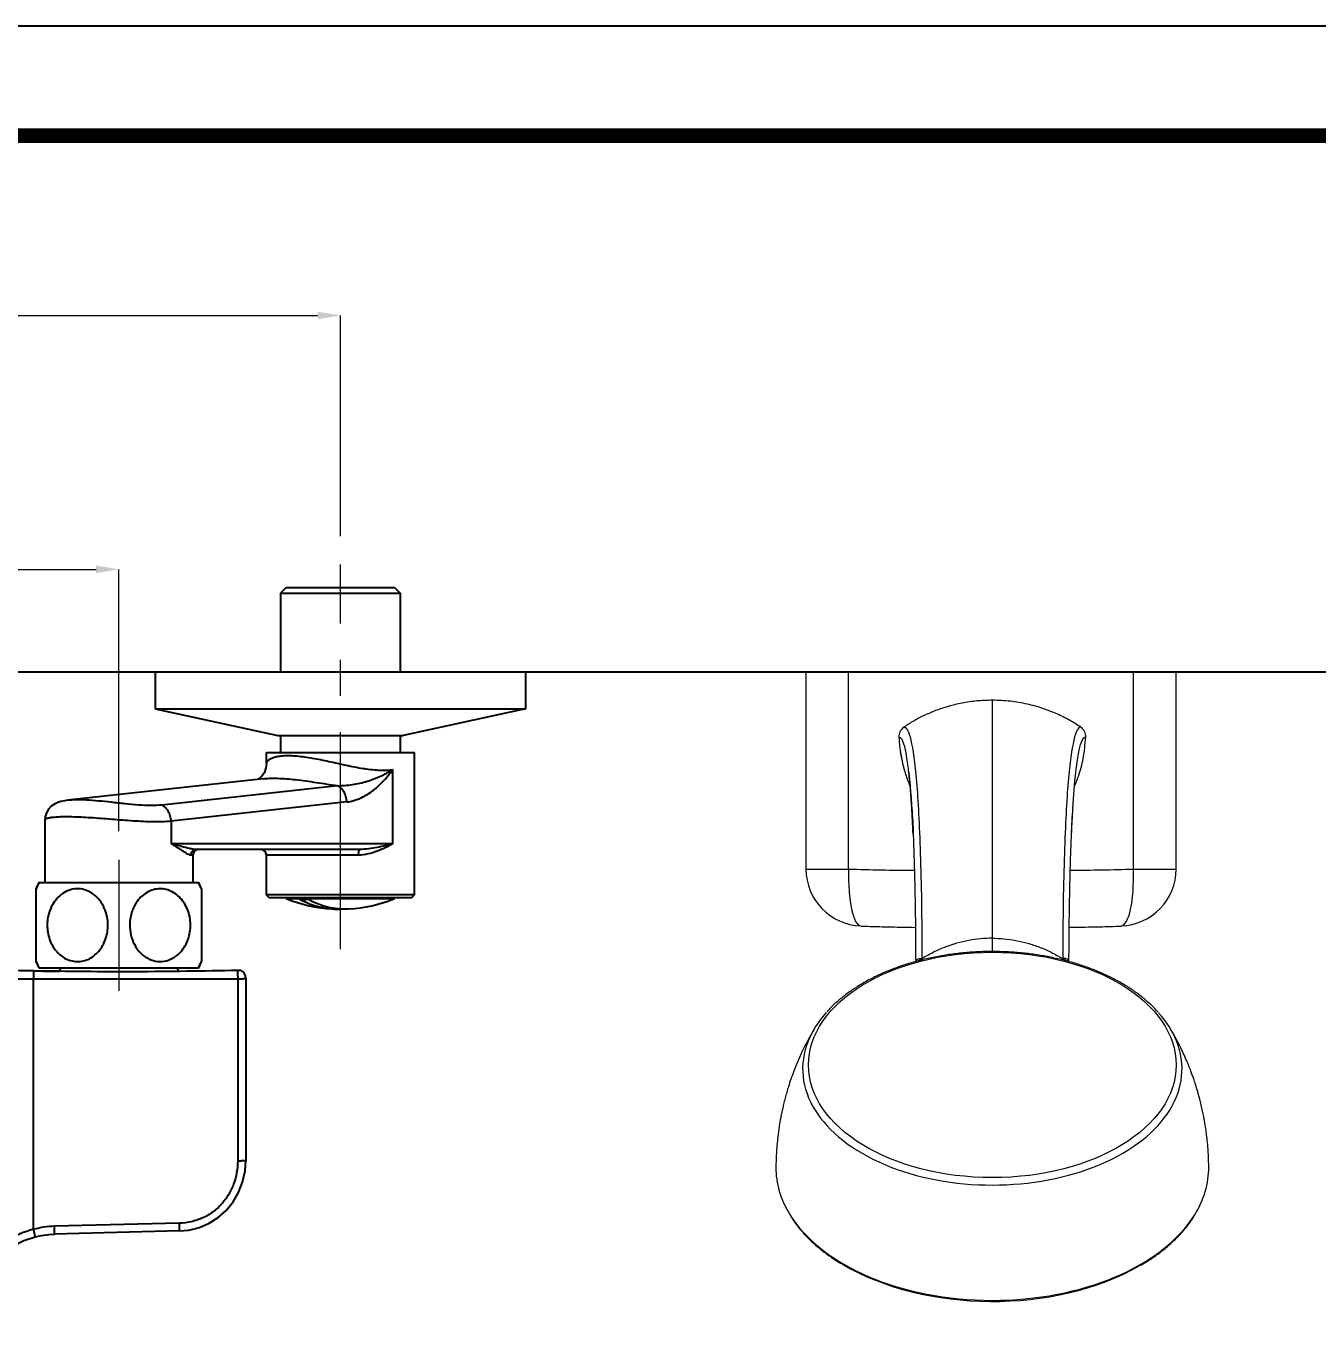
# Model space of a CAD drawing. Extents: x 0 to 1128, y 0 to 827.
# Drawn here: x 302 to 528.7, y 596.2 to 826.8 of the extents above; entities that cross this region are included whole.
import ezdxf

# ---------------------------------------------------------------- set-up
doc = ezdxf.new("R2010")
doc.units = 0
doc.header["$LTSCALE"] = 4
doc.header["$MEASUREMENT"] = 0
doc.header["$PDMODE"] = 3
doc.header["$PDSIZE"] = -10
doc.linetypes.add('CENTER2', pattern=[28.575, 19.05, -3.175, 3.175, -3.175])
doc.layers.get('0').update_dxf_attribs({"linetype": 'CONTINUOUS'})
doc.layers.get('DEFPOINTS').update_dxf_attribs({"linetype": 'CONTINUOUS'})
doc.layers.add('1', color=7, linetype='CONTINUOUS')
doc.layers.add('DEF_LAYER_ASSEM_MEMBER', color=7, linetype='CONTINUOUS')
doc.layers.add('Cneter', color=1, linetype='CENTER2', lineweight=13)
doc.styles.add('Daelim Dimension', font='')
doc.styles.get('Daelim Dimension').set_extended_font_data('나눔고딕')
doc.dimstyles.new('DEFAULT', dxfattribs={"dimscale": 2, "dimtxt": 2, "dimasz": 2, "dimexe": 0, "dimexo": 2, "dimgap": 1, "dimtad": 1, "dimdec": 1, "dimzin": 9, "dimdsep": 46, "dimtxsty": 'Daelim Dimension', "dimcen": 0.5, "dimclrd": 252, "dimclre": 252, "dimclrt": 3, "dimadec": 1, "dimazin": 0, "dimtfac": 1, "dimtdec": 1, "dimtix": 1, "dimtmove": 0, "dimatfit": 3, "dimfxl": 1, "dimtolj": 1, "dimtzin": 1, "dimlwd": 9, "dimlwe": 9, "dimarcsym": 0})

# ---------------------------------------------------------------- blocks, each defined once
blk = doc.blocks.new('*D0')
at = {"color": 5, "lineweight": 9, "ltscale": 0.5, "transparency": 16777216}
for p, q in [((208.23, 685.47), (208.23, 731.44)), ((212.23, 731.44), (314.23, 731.44)), ((318.23, 685.47), (318.23, 731.44))]:
    blk.add_line(p, q, dxfattribs=at)
at = {"color": 5, "ltscale": 0.5, "transparency": 16777216}
for points in [[(212.23, 732.11), (212.23, 730.78), (208.23, 731.44)], [(314.23, 732.11), (314.23, 730.78), (318.23, 731.44)]]:
    blk.add_solid(points, dxfattribs=at)
at = {"layer": 'DEFPOINTS', "color": 0, "ltscale": 0.5, "transparency": 16777216}
for p in [(318.23, 731.44), (208.23, 681.47), (318.23, 681.47)]:
    blk.add_point(p, dxfattribs=at)
at = {"color": 7, "ltscale": 0.5, "transparency": 16777216, "insert": (263.23, 744.26), "char_height": 10, "attachment_point": 2, "style": 'Daelim Dimension'}
blk.add_mtext('\\A1;110', dxfattribs=at)
blk = doc.blocks.new('*D1')
at = {"color": 5, "lineweight": 9, "ltscale": 0.5, "transparency": 16777216}
for p, q in [((169.34, 737.27), (169.34, 776.02)), ((173.34, 776.02), (353.12, 776.02)), ((357.12, 737.27), (357.12, 776.02))]:
    blk.add_line(p, q, dxfattribs=at)
at = {"color": 5, "ltscale": 0.5, "transparency": 16777216}
for points in [[(173.34, 776.68), (173.34, 775.35), (169.34, 776.02)], [(353.12, 776.68), (353.12, 775.35), (357.12, 776.02)]]:
    blk.add_solid(points, dxfattribs=at)
at = {"layer": 'DEFPOINTS', "color": 0, "ltscale": 0.5, "transparency": 16777216}
for p in [(357.12, 776.02), (169.34, 733.27), (357.12, 733.27)]:
    blk.add_point(p, dxfattribs=at)
at = {"color": 7, "ltscale": 0.5, "transparency": 16777216, "insert": (263.23, 788.91), "char_height": 10, "attachment_point": 2, "style": 'Daelim Dimension'}
blk.add_mtext('\\A1;150~210', dxfattribs=at)

msp = doc.modelspace()

# ---------------------------------------------------------------- linework, layer by layer
at = {"ltscale": 0.5}
msp.add_line((107.96, 713.47), (816.87, 713.47), dxfattribs=at)
msp.add_lwpolyline([(0, 0), (1128.4, 0), (1128.4, 826.8), (0, 826.8)], close=True, dxfattribs=at)
at = {"color": 5, "linetype": 'ByBlock', "lineweight": 200, "const_width": 2.6}
msp.add_lwpolyline([(18.14, 35.4), (1110.14, 35.4), (1110.14, 807.6), (18.14, 807.6)], close=True, dxfattribs=at)
at = {"layer": '1', "color": 7, "linetype": 'Continuous', "lineweight": 18}
for p, q in [((438.85, 713.47), (438.85, 678.82)), ((446.35, 713.47), (438.85, 713.47)), ((496.35, 713.47), (446.35, 713.47)), ((503.85, 713.47), (496.35, 713.47)), ((503.85, 678.82), (503.85, 713.47))]:
    msp.add_line(p, q, dxfattribs=at)
at = {"layer": '1', "color": 7, "linetype": 'Continuous', "lineweight": 13}
for p, q in [((446.35, 678.82), (446.35, 713.47)), ((496.35, 678.82), (496.35, 713.47)), ((438.85, 678.82), (446.35, 678.82)), ((496.35, 678.82), (503.85, 678.82))]:
    msp.add_line(p, q, dxfattribs=at)
at = {"layer": '1', "color": 7, "linetype": 'Continuous', "lineweight": 18}
for centre, start, end in [((448.85, 678.82), 180, 268.0491), ((493.85, 678.82), 271.9509, 0)]:
    msp.add_arc(centre, 10, start, end, dxfattribs=at)
for centre, major_axis, ratio, start_param, end_param in [((456.67, 702.07), (1.5, 0.07), 0.010727, 2.977137, 3.179895), ((456.39, 663.4), (1.74, -0.99), 0.684175, 0.129436, 0.316805), ((486.77, 663.4), (-1.74, -0.99), 0.684175, 5.96638, 6.260639), ((471.58, 643.75), (33.3, 0), 0.612907, 2.637433, 2.901057), ((471.58, 643.75), (33.3, 0), 0.612907, 0.241768, 0.50179), ((471.58, 626.38), (-38, 0), 0.612907, 6.278701, 6.642681), ((471.58, 626.38), (-38, 0), 0.612907, 2.778809, 3.146077), ((471.58, 626.01), (37.7, 0), 0.612907, 3.941186, 5.464289)]:
    msp.add_ellipse(centre, major_axis=major_axis, ratio=ratio, start_param=start_param, end_param=end_param, dxfattribs=at)
at = {"layer": '1', "color": 7, "linetype": 'Continuous', "lineweight": 13}
for centre, major_axis, ratio, start_param, end_param in [((448.85, 678.82), (-0.34, -9.99), 0.249864, 4.720899, 6.283961), ((493.85, 678.82), (0.34, -9.99), 0.249864, 6.282755, 7.845471), ((471.58, 643.75), (33.3, 0), 0.612907, 2.901057, 6.524954), ((471.58, 626.38), (-38, 0), 0.612907, 0.359496, 2.77881)]:
    msp.add_ellipse(centre, major_axis=major_axis, ratio=ratio, start_param=start_param, end_param=end_param, dxfattribs=at)
msp.add_ellipse((471.58, 644.43), major_axis=(32.28, 0), ratio=0.612907, dxfattribs=at)
at = {"layer": '1', "color": 7, "linetype": 'Continuous', "lineweight": 18}
for points, knots in [([(471.58, 708.46), (470.67, 708.44), (468.88, 708.39), (466.3, 708), (463.88, 707.42), (461.65, 706.68), (459.6, 705.8), (457.74, 704.83), (456.6, 704.1), (456.05, 703.75)], [0, 0, 0, 0, 0.166314, 0.324879, 0.475645, 0.618567, 0.753616, 0.880766, 1, 1, 1, 1]), ([(471.58, 666.68), (471.58, 668.51), (471.58, 672.07), (471.58, 677.05), (471.58, 681.68), (471.58, 685.94), (471.58, 691.11), (471.58, 695.48), (471.58, 699.04), (471.58, 701.32), (471.58, 703.26), (471.58, 704.92), (471.58, 706.3), (471.58, 707.4), (471.58, 708.14), (471.58, 708.4), (471.58, 708.46)], [0, 0, 0, 0, 0.066499, 0.133873, 0.201247, 0.268621, 0.335995, 0.470742, 0.538116, 0.60549, 0.672864, 0.740238, 0.807612, 0.874986, 0.94236, 1, 1, 1, 1]), ([(487.1, 703.75), (486.46, 704.16), (485.11, 705.02), (482.88, 706.12), (480.41, 707.08), (477.67, 707.84), (474.7, 708.36), (472.64, 708.43), (471.58, 708.46)], [0, 0, 0, 0, 0.139879, 0.290529, 0.451919, 0.624003, 0.806723, 1, 1, 1, 1]), ([(456.05, 703.75), (456.92, 703.81), (457.71, 700.79), (458.54, 690.83), (458.76, 686.64), (459.1, 676.32), (459.21, 670.2), (459.23, 663.1)], [0, 0, 0, 0, 0.5, 0.5, 0.75, 0.75, 1, 1, 1, 1]), ([(487.1, 703.75), (486.24, 703.81), (485.45, 700.79), (484.62, 690.83), (484.39, 686.64), (484.06, 676.32), (483.95, 670.2), (483.93, 663.1)], [0, 0, 0, 0, 0.5, 0.5, 0.75, 0.75, 1, 1, 1, 1]), ([(455.17, 702), (455.24, 701.13), (455.36, 699.49), (455.82, 697.21), (456.42, 695.14), (456.92, 693.85), (457.21, 693.21)], [0, 0, 0, 0, 0.286827, 0.54299, 0.768573, 1, 1, 1, 1]), ([(485.93, 693.18), (486.22, 693.82), (486.86, 695.46), (487.66, 698.4), (487.87, 700.73), (487.98, 702)], [0, 0, 0, 0, 0.23015, 0.580554, 1, 1, 1, 1]), ([(455.39, 699.78), (455.42, 699.53), (455.59, 698.43), (455.98, 696.6), (456.59, 694.74), (456.99, 693.74), (457.13, 693.42)], [0, 0, 0, 0, 0.112698, 0.507102, 0.844775, 1, 1, 1, 1]), ([(456.91, 695.88), (456.91, 695.88), (456.91, 695.86), (456.94, 695.67), (456.95, 695.47), (456.98, 695.23), (457, 695), (457.03, 694.64), (457.08, 694.13), (457.15, 693.42), (457.22, 692.54), (457.32, 691.26), (457.45, 689.51), (457.58, 687.56), (457.69, 685.94), (457.71, 685.41), (457.7, 685.23), (457.7, 685.21)], [0, 0, 0, 0, 0.026784, 0.09911, 0.162528, 0.217559, 0.269817, 0.323993, 0.385891, 0.456366, 0.536028, 0.618935, 0.745406, 0.874136, 0.936699, 0.992041, 1, 1, 1, 1]), ([(486.23, 695.71), (486.23, 695.71), (486.24, 695.8), (486.25, 695.89), (486.24, 695.89), (486.24, 695.89)], [0, 0, 0, 0, 0.006517, 0.978273, 1, 1, 1, 1]), ([(457.43, 689.52), (457.47, 688.84), (457.57, 687.33), (457.7, 684.62), (457.8, 681.74), (457.88, 679.28), (457.93, 677.24), (457.97, 675.54), (458.01, 673.5), (458.05, 671.09), (458.09, 668.28), (458.11, 665.36), (458.12, 663.33), (458.12, 662.41)], [0, 0, 0, 0, 0.12306, 0.247351, 0.36681, 0.479661, 0.530538, 0.590261, 0.659449, 0.738095, 0.826174, 0.923628, 1, 1, 1, 1]), ([(457.66, 684.96), (457.63, 685.58), (457.57, 687.01), (457.5, 688.33), (457.45, 689.07)], [0, 0, 0, 0, 0.417635, 1, 1, 1, 1]), ([(485.03, 662.42), (485.04, 663.32), (485.04, 665.35), (485.07, 668.26), (485.11, 671.08), (485.15, 673.48), (485.19, 675.51), (485.22, 677.19), (485.26, 678.63), (485.3, 679.96), (485.36, 681.88), (485.45, 684.35), (485.58, 687.21), (485.68, 688.8), (485.73, 689.52)], [0, 0, 0, 0, 0.076137, 0.17341, 0.261349, 0.339896, 0.409026, 0.46775, 0.51783, 0.566607, 0.616664, 0.740984, 0.871038, 1, 1, 1, 1]), ([(448.51, 668.82), (449.59, 668.78), (452.03, 668.7), (455.23, 668.63), (457.35, 668.6), (458.08, 668.59)], [0, 0, 0, 0, 0.340258, 0.773675, 1, 1, 1, 1]), ([(485.08, 668.6), (485.48, 668.61), (487.28, 668.63), (490.33, 668.68), (492.96, 668.76), (494.19, 668.8)], [0, 0, 0, 0, 0.12956, 0.58937, 1, 1, 1, 1]), ([(471.58, 664.35), (471.13, 664.35), (469.84, 664.33), (467.71, 664.23), (465.2, 663.98), (462.73, 663.62), (460.31, 663.15), (457.95, 662.56), (455.67, 661.86), (453.48, 661.05), (451.39, 660.13), (449.42, 659.12), (447.57, 658.01), (445.85, 656.82), (444.3, 655.54), (443.19, 654.5), (442.65, 653.88), (442.53, 653.73)], [0, 0, 0, 0, 0.038104, 0.110167, 0.182254, 0.254361, 0.3265, 0.398677, 0.470903, 0.543182, 0.615518, 0.687911, 0.760352, 0.832823, 0.905277, 0.977656, 1, 1, 1, 1]), ([(500.68, 653.69), (500.31, 654.11), (499.47, 654.98), (498.04, 656.24), (496.4, 657.47), (494.62, 658.62), (492.7, 659.67), (490.67, 660.63), (488.52, 661.49), (486.28, 662.24), (483.96, 662.88), (481.57, 663.41), (479.12, 663.83), (476.63, 664.13), (474.11, 664.31), (472.42, 664.35), (471.58, 664.35)], [0, 0, 0, 0, 0.064172, 0.135912, 0.207856, 0.279922, 0.352047, 0.424181, 0.496294, 0.568373, 0.640414, 0.712417, 0.784387, 0.85633, 0.928255, 1, 1, 1, 1]), ([(458.25, 662.83), (458.29, 662.89), (458.35, 662.95), (458.48, 663.04), (458.6, 663.08), (458.7, 663.11), (458.74, 663.12), (458.83, 663.13), (458.85, 663.13), (459.11, 663.13), (459.21, 663.11), (459.23, 663.1)], [0, 0, 0, 0, 0.25, 0.25, 0.5, 0.5, 0.625, 0.625, 0.75, 0.75, 1, 1, 1, 1]), ([(459.23, 663.1), (459.2, 663.09), (459.18, 663.07), (459.13, 663.03), (459.09, 663), (459.05, 662.97), (459.04, 662.96), (459.02, 662.95), (459.02, 662.95), (458.93, 662.88), (458.85, 662.81), (458.76, 662.74)], [0, 0, 0, 0, 0.14507, 0.14507, 0.350264, 0.350264, 0.426266, 0.426266, 0.445266, 0.445266, 1, 1, 1, 1]), ([(440.28, 650.72), (439.55, 649.5), (438.32, 647.19), (436.9, 643.89), (435.94, 641.17), (435.38, 639.27), (435.04, 637.99), (434.83, 637.09), (434.61, 636.14), (434.39, 634.99), (434.13, 633.51), (433.87, 631.57), (433.65, 629.15), (433.59, 627.38), (433.58, 626.41)], [0, 0, 0, 0, 0.167641, 0.309131, 0.422696, 0.506692, 0.541795, 0.577986, 0.615261, 0.656643, 0.715072, 0.791926, 0.887013, 1, 1, 1, 1]), ([(509.58, 626.41), (509.57, 627.16), (509.53, 628.51), (509.41, 630.33), (509.26, 631.75), (509.09, 633.01), (508.88, 634.41), (508.54, 636.18), (508.12, 638.02), (507.67, 639.67), (507.28, 640.93), (506.89, 642.11), (506.37, 643.54), (505.59, 645.48), (504.43, 647.97), (503.45, 649.76), (502.88, 650.72)], [0, 0, 0, 0, 0.087346, 0.158901, 0.214456, 0.254081, 0.308623, 0.380228, 0.465919, 0.530244, 0.581349, 0.620955, 0.67698, 0.759089, 0.866966, 1, 1, 1, 1]), ([(436.07, 618.03), (436.25, 617.72), (436.77, 616.89), (437.78, 615.59), (439.1, 614.13), (440.59, 612.73), (442.24, 611.4), (443.78, 610.32), (444.81, 609.7), (445.19, 609.48)], [0, 0, 0, 0, 0.095358, 0.256817, 0.418534, 0.580451, 0.74251, 0.904658, 1, 1, 1, 1]), ([(497.45, 609.16), (497.51, 609.2), (498.24, 609.59), (499.55, 610.44), (501.32, 611.7), (502.93, 613.05), (504.39, 614.47), (505.67, 615.95), (506.55, 617.12), (506.95, 617.8), (507.04, 617.96)], [0, 0, 0, 0, 0.013851, 0.170486, 0.327134, 0.483769, 0.640358, 0.796856, 0.953207, 1, 1, 1, 1])]:
    msp.add_open_spline(points, degree=3, knots=knots, dxfattribs=at)
for points in [[(456.05, 703.75), (455.51, 703.38), (455.14, 702.65), (455.17, 702)], [(487.98, 702), (488.01, 702.65), (487.64, 703.38), (487.1, 703.75)], [(485.51, 685.22), (485.57, 686.65), (485.64, 687.99), (485.71, 689.23)], [(471.58, 664.43), (471.58, 665.19), (471.58, 665.94), (471.58, 666.68)], [(458.5, 662.67), (458.73, 662.83), (458.98, 662.97), (459.23, 663.1)], [(484.9, 662.83), (484.72, 663.11), (484.36, 663.17), (483.93, 663.1)], [(483.93, 663.1), (484.1, 662.99), (484.26, 662.87), (484.43, 662.75)], [(484.66, 662.67), (484.43, 662.83), (484.18, 662.97), (483.93, 663.1)]]:
    msp.add_open_spline(points, degree=3, dxfattribs=at)
at = {"layer": '1', "color": 7, "linetype": 'Continuous', "lineweight": 13}
for points, knots in [([(457.45, 689.07), (457.38, 690.31), (457.22, 692.77), (456.98, 695.37), (456.75, 697.32), (456.51, 698.94), (456.16, 700.57), (455.7, 701.77), (455.34, 701.92), (455.17, 702)], [0, 0, 0, 0, 0.140286, 0.299517, 0.381611, 0.486987, 0.634341, 0.826938, 1, 1, 1, 1]), ([(485.71, 689.23), (485.78, 690.41), (485.86, 691.51), (486.19, 695.76), (486.47, 698.11), (487.15, 701.23), (487.55, 702), (487.98, 702)], [0, 0, 0, 0, 0.134705, 0.134705, 0.567353, 0.567353, 1, 1, 1, 1]), ([(471.58, 666.68), (470.89, 666.66), (469.51, 666.62), (467.44, 666.32), (465.35, 665.83), (463.27, 665.14), (461.21, 664.24), (459.89, 663.49), (459.23, 663.1)], [0, 0, 0, 0, 0.157598, 0.318344, 0.482594, 0.650703, 0.823038, 1, 1, 1, 1]), ([(471.58, 666.68), (472.26, 666.66), (473.64, 666.62), (475.72, 666.32), (477.81, 665.83), (479.89, 665.14), (481.95, 664.24), (483.26, 663.49), (483.93, 663.1)], [0, 0, 0, 0, 0.157597, 0.318341, 0.482591, 0.6507, 0.823036, 1, 1, 1, 1]), ([(458.16, 662.62), (458.16, 662.63), (458.19, 662.71), (458.22, 662.77), (458.25, 662.83)], [0, 0, 0, 0, 0.142389, 1, 1, 1, 1])]:
    msp.add_open_spline(points, degree=3, knots=knots, dxfattribs=at)
for points in [[(446.35, 678.82), (450.18, 678.7), (454.03, 678.64), (457.9, 678.6)], [(485.27, 678.61), (489, 678.65), (492.69, 678.71), (496.35, 678.82)], [(459.23, 663.1), (459.23, 663.1), (459.23, 663.1), (459.23, 663.1)], [(483.93, 663.1), (483.93, 663.1), (483.93, 663.1), (483.93, 663.1)], [(485.04, 662.37), (485.03, 662.55), (484.98, 662.71), (484.9, 662.83)]]:
    msp.add_open_spline(points, degree=3, dxfattribs=at)
at = {"layer": 'Cneter', "lineweight": 5, "ltscale": 0.5}
for p, q in [((357.12, 664.77), (357.12, 732.27)), ((318.23, 680.47), (318.23, 657.47))]:
    msp.add_line(p, q, dxfattribs=at)
at = {"layer": 'DEF_LAYER_ASSEM_MEMBER', "color": 7, "linetype": 'Continuous'}
for p, q in [((347.62, 728.27), (346.62, 727.27)), ((346.62, 727.27), (346.62, 713.47)), ((346.62, 727.27), (367.62, 727.27)), ((347.62, 728.27), (366.62, 728.27)), ((366.62, 728.27), (367.62, 727.27)), ((367.62, 727.27), (367.62, 713.47)), ((324.62, 713.47), (324.62, 706.97)), ((324.62, 713.47), (389.62, 713.47)), ((389.62, 713.47), (389.62, 706.97)), ((324.62, 706.97), (389.62, 706.97)), ((324.62, 706.97), (346.12, 702.27)), ((389.62, 706.97), (368.12, 702.27)), ((346.12, 702.27), (368.12, 702.27)), ((346.62, 702.27), (346.62, 699.27)), ((367.62, 702.27), (367.62, 699.27)), ((344.12, 699.27), (370.12, 699.27)), ((344.12, 697.29), (344.12, 699.27)), ((370.12, 674.27), (370.12, 699.27)), ((344.12, 697.29), (344.12, 697.29)), ((343.56, 694.68), (309.27, 690.89)), ((343.54, 694.68), (343.54, 694.68)), ((309.25, 690.89), (309.25, 690.89)), ((305.23, 687.44), (305.23, 676.47)), ((331.23, 681.27), (331.23, 676.47)), ((360.51, 682.27), (331.81, 682.27)), ((344.12, 674.27), (344.12, 681.27)), ((303.73, 675.36), (304.23, 676.47)), ((304.23, 676.47), (332.23, 676.47)), ((332.73, 675.36), (332.23, 676.47)), ((303.73, 662.58), (303.73, 675.36)), ((332.73, 675.36), (332.73, 662.58)), ((370.12, 674.27), (344.12, 674.27)), ((344.62, 673.77), (344.12, 674.27)), ((369.62, 673.77), (344.62, 673.77)), ((347.62, 673.77), (347.62, 673.65)), ((347.62, 673.65), (366.62, 673.65)), ((366.62, 673.77), (366.62, 673.65)), ((369.62, 673.77), (370.12, 674.27)), ((304.23, 661.47), (303.73, 662.58)), ((332.23, 661.47), (332.73, 662.58)), ((304.23, 661.47), (332.23, 661.47)), ((308, 661.47), (307.83, 660.87)), ((328.46, 661.47), (328.63, 660.85)), ((340.51, 659.67), (340.51, 627.68)), ((328.86, 615.28), (306.9, 614.74))]:
    msp.add_line(p, q, dxfattribs=at)
at = {"layer": 'DEF_LAYER_ASSEM_MEMBER', "color": 9, "linetype": 'Continuous'}
for p, q in [((366.31, 683.27), (366.31, 696.28)), ((356.61, 693.46), (325.78, 690.06)), ((309.27, 690.89), (309.25, 690.89)), ((358.25, 690.61), (327.42, 687.21)), ((327.42, 687.21), (327.42, 683.27)), ((366.31, 683.27), (327.42, 683.27)), ((331.23, 681.27), (330.84, 681.27)), ((360.26, 681.27), (344.12, 681.27)), ((289.16, 659.54), (303.25, 659.54)), ((303.25, 659.54), (339.09, 659.54)), ((303.25, 615.57), (303.25, 659.54)), ((339.09, 659.54), (339.09, 627.55)), ((328.9, 616.65), (306.94, 616.11))]:
    msp.add_line(p, q, dxfattribs=at)
at = {"layer": 'DEF_LAYER_ASSEM_MEMBER', "color": 7, "linetype": 'Continuous'}
for points in [[(344.12, 697.29), (344.05, 696.59), (343.78, 695.79), (343.41, 695.2), (343.05, 694.81), (342.77, 694.59)], [(309.25, 690.89), (308.68, 690.81), (308.07, 690.68), (307.5, 690.51), (306.93, 690.24), (306.37, 689.86), (305.88, 689.35), (305.51, 688.72), (305.28, 688), (305.23, 687.44)], [(328.86, 615.28), (330.53, 615.44), (332.36, 615.9), (334.08, 616.64), (335.67, 617.64), (337.07, 618.89), (338.28, 620.37), (339.24, 622.04), (339.95, 623.87), (340.38, 625.85), (340.51, 627.68)], [(289.39, 602.08), (290.98, 604.71), (292.89, 607.17), (294.95, 609.28), (297.1, 611.06), (299.31, 612.49), (301.55, 613.58), (303.56, 614.25)], [(303.56, 614.25), (304.67, 614.5), (305.94, 614.68), (306.9, 614.74)]]:
    msp.add_lwpolyline(points, dxfattribs=at)
for centre, radius, start, end in [((332.23, 681.27), 1, 90, 180), ((343.12, 681.27), 1, 0, 90), ((319.42, 668.97), 16.95, 153.732, 157.8558), ((317.03, 668.97), 16.95, 22.1442, 26.268), ((357.12, 696.77), 25, 247.6663, 266.7213), ((357.12, 696.77), 25, 273.2787, 292.3337), ((356.41, 684.3), 12.51, 266.7293, 273.2403), ((319.42, 668.97), 16.95, 202.1442, 206.268), ((317.03, 668.97), 16.95, 333.732, 337.8558), ((325.09, 2118.67), 1457.89, 269.14026, 269.32182), ((339.01, 659.67), 1.5, 0.0012, 63.195)]:
    msp.add_arc(centre, radius, start, end, dxfattribs=at)
at = {"layer": 'DEF_LAYER_ASSEM_MEMBER', "color": 9, "linetype": 'Continuous'}
for points, start_tangent, end_tangent in [([(344.12, 697.29), (344.21, 697.62), (344.47, 697.94), (344.91, 698.23), (345.52, 698.47), (346.3, 698.64), (347.23, 698.74), (348.3, 698.75), (349.5, 698.68), (352.19, 698.31), (355.12, 697.73), (358.14, 697.07), (361.12, 696.49)], (-0.000294, 1), (0.987326, -0.158707)), ([(361.12, 696.49), (361.64, 696.42), (363.14, 696.24)], (0.987326, -0.158707), (0.996292, -0.086033)), ([(343.54, 694.68), (344.7, 694.76), (346.05, 694.76), (349.25, 694.52), (352.85, 694.04), (356.61, 693.46)], (0.993946, 0.109869), (0.988427, -0.1517)), ([(356.61, 693.46), (359.27, 693.66), (361.81, 694.24), (364.19, 695.13), (366.31, 696.28)], (0.999918, -0.012823), (0.839474, 0.543401)), ([(358.25, 690.61), (360.5, 691.22), (362.63, 692.44), (364.57, 694.17), (366.31, 696.28)], (0.993945, 0.109876), (0.587446, 0.809264)), ([(363.14, 696.24), (363.41, 696.22), (364.22, 696.18)], (0.996292, -0.086033), (0.999593, -0.028516)), ([(364.22, 696.18), (364.58, 696.17), (365.63, 696.21)], (0.999593, -0.028516), (0.997045, 0.076819)), ([(365.63, 696.21), (365.81, 696.22), (366.31, 696.28)], (0.997045, 0.076819), (0.989712, 0.143073)), ([(358.25, 690.61), (358.09, 691.54), (357.74, 692.38), (357.23, 693.04), (356.61, 693.46)], (-0.055194, 0.998476), (-0.916158, 0.400817)), ([(325.78, 690.06), (323.88, 689.97), (321.67, 690.06), (319.3, 690.28), (316.92, 690.54), (314.63, 690.77), (312.54, 690.93), (310.72, 690.97), (309.27, 690.89)], (-0.993945, -0.109879), (-0.994124, -0.108245)), ([(327.42, 687.21), (327.26, 688.13), (326.91, 688.97), (326.4, 689.63), (325.78, 690.06)], (-0.055199, 0.998475), (-0.916163, 0.400806)), ([(327.42, 687.21), (324.35, 687.11), (320.76, 687.26), (316.95, 687.54), (313.26, 687.82), (309.98, 687.97), (308.59, 687.98), (307.42, 687.94), (306.47, 687.85), (306.1, 687.8), (305.79, 687.73), (305.54, 687.66), (305.37, 687.59), (305.26, 687.51), (305.23, 687.44)], (-0.996406, -0.084706), (0.000744, -1)), ([(329.03, 682.27), (328.67, 682.51), (327.42, 683.27)], (-0.837156, 0.546964), (-0.866665, 0.49889)), ([(329.25, 682.77), (328.81, 682.89), (327.42, 683.27)], (-0.965449, 0.260593), (-0.966092, 0.258197)), ([(331.81, 682.27), (331.24, 682.32), (330.62, 682.43), (329.25, 682.77)], (-1, -0.000001), (-0.965447, 0.260599)), ([(366.31, 683.27), (363.59, 681.96), (362, 681.48), (360.26, 681.27)], (-0.866661, -0.498898), (-1, -0.000076)), ([(366.31, 683.27), (363.58, 682.62), (362.09, 682.38), (360.51, 682.27)], (-0.966093, -0.258196), (-1, -0.000028)), ([(330.84, 681.27), (330.69, 681.29), (330.52, 681.36), (330.1, 681.58), (329.6, 681.9), (329.03, 682.27)], (-1, -0.000035), (-0.83715, 0.546973)), ([(331.81, 682.27), (331.44, 682.19), (331.13, 681.98), (330.92, 681.65), (330.84, 681.27)], (-1, 0), (0, -1)), ([(360.51, 682.27), (360.41, 682.19), (360.37, 682.1), (360.33, 681.98), (360.28, 681.65), (360.26, 681.27)], (-1, 0), (0, -1)), ([(303.22, 660.94), (303.25, 660.33), (303.25, 659.54)], (0.082129, -0.996622), (-0.00459, -0.999989)), ([(339.04, 661.01), (339.08, 660.4), (339.09, 659.54)], (0.102108, -0.994773), (-0.00459, -0.999989)), ([(339.09, 659.54), (339.64, 659.55), (339.88, 659.56), (340.1, 659.58), (340.27, 659.6), (340.4, 659.62), (340.48, 659.65), (340.51, 659.67)], (0.99999, 0.004568), (-0.005274, 0.999986)), ([(339.09, 627.55), (338.91, 625.5), (338.37, 623.5), (337.48, 621.64), (336.24, 619.98), (334.7, 618.6), (332.91, 617.56), (330.95, 616.91), (328.9, 616.65)], (-0.000058, -1), (-0.999697, -0.02462)), ([(340.51, 627.68), (340.48, 627.66), (340.4, 627.63), (340.27, 627.61), (340.1, 627.59), (339.88, 627.58), (339.64, 627.56), (339.09, 627.55)], (0.005139, -0.999987), (-0.99999, -0.004567)), ([(306.94, 616.11), (303.25, 615.57)], (-0.999697, -0.024611), (-0.96706, -0.254547)), ([(306.9, 614.74), (306.91, 614.75), (306.91, 614.77), (306.93, 614.85), (306.94, 614.97), (306.94, 615.14), (306.95, 615.34), (306.95, 615.58), (306.94, 616.11)], (0.999696, 0.024653), (-0.020137, 0.999797)), ([(328.86, 615.28), (328.86, 615.29), (328.87, 615.31), (328.88, 615.39), (328.89, 615.51), (328.9, 615.68), (328.9, 615.88), (328.9, 616.12), (328.9, 616.65)], (0.999694, 0.024727), (-0.020137, 0.999797)), ([(303.25, 615.57), (294.51, 610.62), (291.06, 606.91), (288.31, 602.65)], (-0.966339, -0.257272), (-0.461738, -0.887016)), ([(303.56, 614.25), (303.56, 614.26), (303.56, 614.28), (303.55, 614.31), (303.55, 614.36), (303.52, 614.48), (303.49, 614.64), (303.44, 614.84), (303.38, 615.06), (303.32, 615.31), (303.25, 615.57)], (0.967062, 0.25454), (-0.251844, 0.967768))]:
    msp.add_spline(points, degree=3, dxfattribs=dict(at, start_tangent=start_tangent, end_tangent=end_tangent))
at = {"layer": 'DEF_LAYER_ASSEM_MEMBER', "color": 7, "linetype": 'Continuous'}
for points, start_tangent, end_tangent in [([(307.57, 673.87), (306.16, 671.68), (305.65, 669.02)], (-0.706216, -0.707996), (-0.006355, -0.99998)), ([(316.23, 670.05), (315.83, 671.61), (315.1, 673.01), (314.1, 674.15), (312.86, 674.94), (311.49, 675.33), (310.09, 675.27), (308.74, 674.77), (307.57, 673.87)], (-0.14134, 0.989961), (-0.706216, -0.707996)), ([(328.95, 664.13), (330.29, 666.22), (330.65, 667.46), (330.8, 668.75), (330.43, 671.32), (329.92, 672.48), (329.22, 673.51), (328.35, 674.34), (327.35, 674.95), (326.26, 675.29), (325.13, 675.35), (324.02, 675.11), (322.98, 674.61), (322.05, 673.86), (321.28, 672.9)], (0.695473, 0.718553), (-0.546336, -0.837566)), ([(349.98, 673.51), (350.14, 673.51), (350.65, 673.5)], (0.999999, -0.001343), (1, 0)), ([(355.7, 671.81), (354.24, 671.98), (352.79, 672.32), (351.37, 672.83), (349.98, 673.51)], (-0.998369, 0.057098), (-0.875181, 0.483795)), ([(350.65, 673.5), (350.83, 673.5), (351.4, 673.51)], (1, 0), (0.999999, 0.001082)), ([(358.54, 671.81), (356.72, 671.84), (354.91, 672.13), (353.13, 672.69), (351.4, 673.51)], (-0.998369, -0.057098), (-0.875181, 0.483795)), ([(321.28, 672.9), (320.45, 671.07), (320.15, 669.02)], (-0.546336, -0.837566), (-0.006355, -0.99998)), ([(305.65, 669.02), (306.08, 666.48), (306.6, 665.33), (307.32, 664.33), (308.2, 663.52), (309.21, 662.95), (310.3, 662.64), (311.43, 662.61), (312.53, 662.86), (313.56, 663.38), (314.47, 664.15), (315.22, 665.11), (315.79, 666.23), (316.15, 667.46), (316.23, 670.05)], (-0.006355, -0.99998), (-0.14134, 0.989961)), ([(320.15, 669.02), (320.35, 667.25), (320.95, 665.61), (321.91, 664.23), (323.18, 663.21), (324.65, 662.66), (326.19, 662.64), (327.67, 663.15), (328.95, 664.13)], (-0.006355, -0.99998), (0.695473, 0.718553)), ([(303.22, 660.94), (300.03, 660.99), (296.84, 661.05), (295.24, 661.08), (293.65, 661.11), (292.05, 661.14), (291.25, 661.16), (290.85, 661.16), (290.47, 661.17)], (-0.999873, 0.015939), (-1, 0)), ([(339.04, 661.01), (330.1, 660.87), (321.15, 660.79), (312.18, 660.82), (303.22, 660.94)], (-0.999843, -0.017715), (-0.999873, 0.015939)), ([(339.68, 661.01), (339.67, 661.01), (339.63, 661.01), (339.57, 661.01), (339.49, 661.01), (339.4, 661.01), (339.29, 661.01), (339.04, 661.01)], (-0.879425, 0.476037), (-0.999843, -0.017715))]:
    msp.add_spline(points, degree=3, dxfattribs=dict(at, start_tangent=start_tangent, end_tangent=end_tangent))

# ---------------------------------------------------------------- dimensions: what is measured, and where the dimension line sits
at = {"color": 5, "ltscale": 0.5}
dim = msp.add_linear_dim(base=(357.12, 776.02), p1=(169.34, 733.27), p2=(357.12, 733.27), text='150~210', dimstyle='DEFAULT', override={"dimtxt": 5, "dimclrd": 5, "dimclre": 5, "dimclrt": 7}, dxfattribs=at)
dim.commit()
dim.dimension.update_dxf_attribs({"geometry": '*D1', "text_midpoint": (263.23, 776.02), "dimtype": 160})
dim = msp.add_linear_dim(base=(318.23, 731.44), p1=(208.23, 681.47), p2=(318.23, 681.47), dimstyle='DEFAULT', override={"dimtxt": 5, "dimclrd": 5, "dimclre": 5, "dimclrt": 7}, dxfattribs=at)
dim.commit()
dim.dimension.update_dxf_attribs({"geometry": '*D0', "text_midpoint": (263.23, 731.44), "dimtype": 160})

doc.saveas('drawing.dxf')
